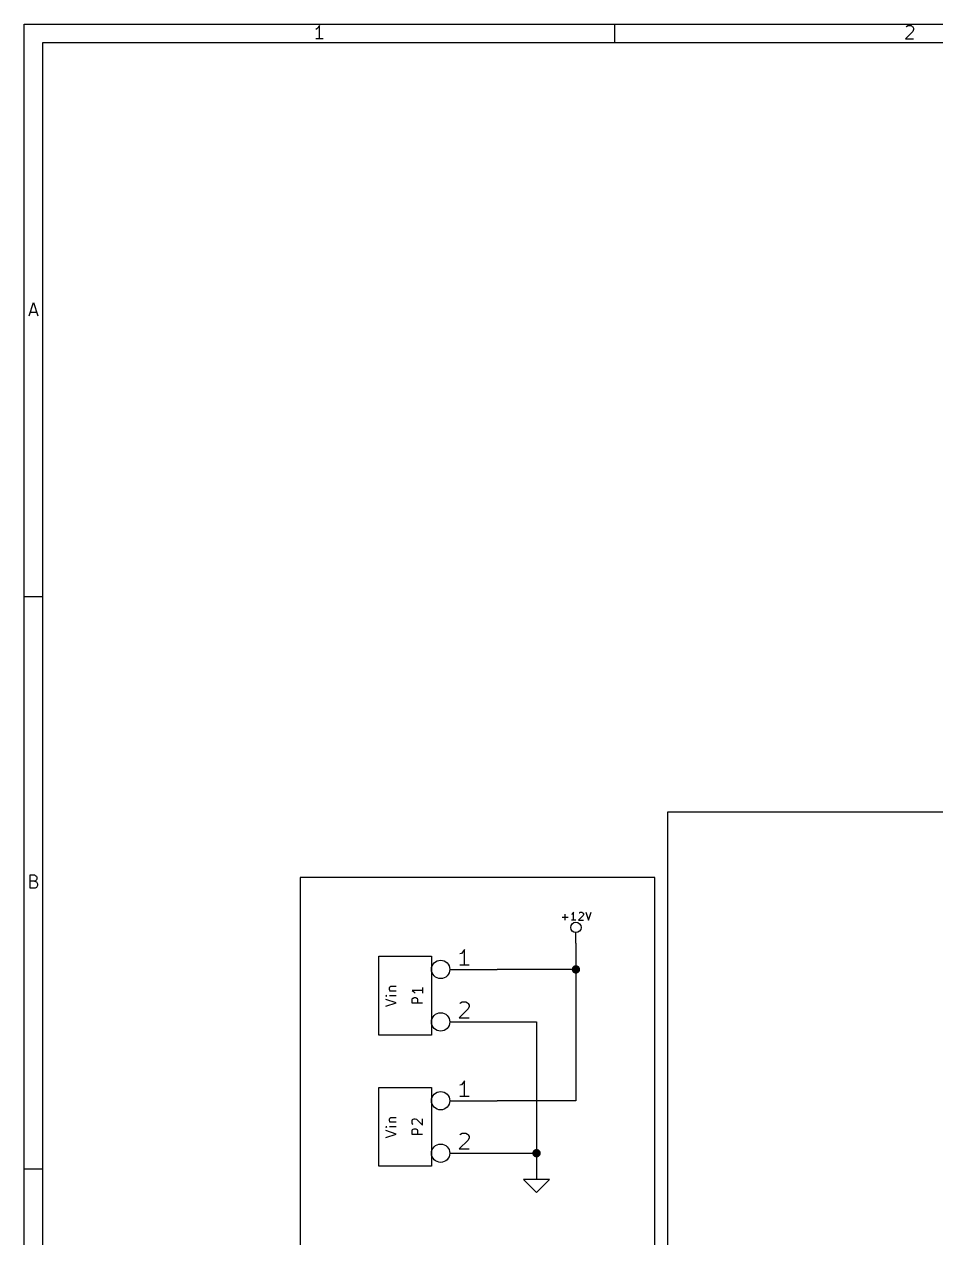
# Model space of a CAD drawing. Extents: x 4000 to 161350, y 4000 to 113000.
# Drawn here: x 4000 to 38696, y 66780 to 113000 of the extents above; entities that cross this region are included whole.
import ezdxf

# ---------------------------------------------------------------- set-up
doc = ezdxf.new("R2010")
doc.units = 0
for name, color, linetype in [('BLACK', 1, 'CONTINUOUS'), ('CYAN', 4, 'CONTINUOUS'), ('GREEN', 3, 'CONTINUOUS'), ('LIGHTBLUE', 10, 'CONTINUOUS'), ('RED', 5, 'CONTINUOUS')]:
    doc.layers.add(name, color=color, linetype=linetype)

msp = doc.modelspace()

# ---------------------------------------------------------------- linework, layer by layer
at = {"layer": 'BLACK'}
for p, q in [((4000, 113000), (161350, 113000)), ((4000, 4000), (4000, 113000)), ((15140, 112830), (15100, 112800)), ((15190, 112880), (15140, 112830)), ((15240, 112950), (15190, 112880)), ((15240, 112450), (15240, 112950)), ((26470, 113000), (26470, 112300)), ((37570, 112900), (37590, 112920)), ((37590, 112920), (37640, 112950)), ((37640, 112950), (37760, 112950)), ((37760, 112950), (37800, 112920)), ((37800, 112920), (37830, 112900)), ((37830, 112900), (37850, 112850)), ((37850, 112800), (37830, 112730)), ((37850, 112850), (37850, 112800)), ((15380, 112450), (15100, 112450)), ((37830, 112730), (37540, 112450)), ((37540, 112450), (37850, 112450)), ((4700, 112300), (160650, 112300)), ((4700, 4700), (4700, 112300)), ((4190, 101900), (4350, 102400)), ((4350, 102400), (4520, 101900)), ((4240, 102040), (4470, 102040)), ((4000, 91200), (4700, 91200)), ((4220, 80100), (4220, 80600)), ((4220, 80600), (4390, 80600)), ((4390, 80600), (4430, 80570)), ((4430, 80570), (4460, 80550)), ((4460, 80550), (4480, 80500)), ((4480, 80450), (4460, 80410)), ((4480, 80500), (4480, 80450)), ((4390, 80360), (4220, 80360)), ((4410, 80100), (4220, 80100)), ((4430, 80380), (4390, 80360)), ((4390, 80360), (4460, 80340)), ((4460, 80120), (4410, 80100)), ((4460, 80410), (4430, 80380)), ((4460, 80340), (4480, 80310)), ((4480, 80150), (4460, 80120)), ((4480, 80310), (4500, 80260)), ((4500, 80190), (4480, 80150)), ((4500, 80260), (4500, 80190)), ((4000, 69400), (4700, 69400))]:
    msp.add_line(p, q, dxfattribs=at)
at = {"layer": 'CYAN'}
for p, q in [((24590, 78880), (24590, 79110)), ((24860, 79110), (24830, 79090)), ((24880, 79140), (24860, 79110)), ((24910, 79180), (24880, 79140)), ((24910, 78880), (24910, 79180)), ((25270, 79050), (25100, 78880)), ((25120, 79150), (25130, 79160)), ((25130, 79160), (25160, 79180)), ((25160, 79180), (25230, 79180)), ((25230, 79180), (25260, 79160)), ((25260, 79160), (25270, 79150)), ((25270, 79150), (25290, 79120)), ((25290, 79090), (25270, 79050)), ((25290, 79120), (25290, 79090)), ((25380, 79180), (25480, 78880)), ((25480, 78880), (25580, 79180)), ((24470, 78990), (24700, 78990)), ((25000, 78880), (24830, 78880)), ((25100, 78880), (25290, 78880)), ((17900, 76300), (17910, 76340)), ((17900, 76240), (17900, 76300)), ((17910, 76340), (17950, 76360)), ((17950, 76360), (18160, 76360)), ((19160, 76310), (19160, 76090)), ((17780, 76010), (17760, 76000)), ((17760, 76000), (17780, 75980)), ((17760, 76000), (17800, 76000)), ((18160, 75730), (17760, 75860)), ((17800, 76000), (17780, 76010)), ((17780, 75980), (17800, 76000)), ((17910, 76200), (17900, 76240)), ((17900, 76190), (18160, 76190)), ((18160, 76000), (17900, 76000)), ((17930, 76190), (17910, 76200)), ((19160, 76200), (18760, 76200)), ((18760, 76200), (18820, 76160)), ((18760, 75860), (18780, 75900)), ((18760, 75710), (18760, 75860)), ((18780, 75900), (18800, 75910)), ((18800, 75910), (18840, 75930)), ((18820, 76160), (18860, 76120)), ((18840, 75930), (18900, 75930)), ((18860, 76120), (18880, 76090)), ((18900, 75930), (18930, 75910)), ((18930, 75910), (18950, 75900)), ((18950, 75900), (18970, 75860)), ((18970, 75860), (18970, 75710)), ((17760, 75600), (18160, 75730)), ((19160, 75710), (18760, 75710)), ((17900, 71300), (17910, 71340)), ((17900, 71240), (17900, 71300)), ((17910, 71200), (17900, 71240)), ((17900, 71190), (18160, 71190)), ((17910, 71340), (17950, 71360)), ((17930, 71190), (17910, 71200)), ((17950, 71360), (18160, 71360)), ((18760, 71240), (18780, 71280)), ((18760, 71140), (18760, 71240)), ((18780, 71280), (18800, 71300)), ((18800, 71300), (18840, 71310)), ((18840, 71310), (18880, 71310)), ((18880, 71310), (18930, 71300)), ((18930, 71300), (19160, 71070)), ((19160, 71070), (19160, 71310)), ((17780, 71010), (17760, 71000)), ((17760, 71000), (17780, 70980)), ((17760, 71000), (17800, 71000)), ((18160, 70730), (17760, 70860)), ((17760, 70600), (18160, 70730)), ((17800, 71000), (17780, 71010)), ((17780, 70980), (17800, 71000)), ((18160, 71000), (17900, 71000)), ((18780, 71110), (18760, 71140)), ((18760, 70860), (18780, 70900)), ((18760, 70710), (18760, 70860)), ((18800, 71090), (18780, 71110)), ((18780, 70900), (18800, 70910)), ((18800, 70910), (18840, 70930)), ((18840, 70930), (18900, 70930)), ((18900, 70930), (18930, 70910)), ((18930, 70910), (18950, 70900)), ((18950, 70900), (18970, 70860)), ((18970, 70860), (18970, 70710)), ((19160, 70710), (18760, 70710))]:
    msp.add_line(p, q, dxfattribs=at)
at = {"layer": 'GREEN'}
for p, q in [((25000, 78000), (25000, 72000)), ((25000, 77000), (22000, 77000)), ((22000, 75000), (23500, 75000)), ((23500, 75000), (23500, 69000)), ((25000, 72000), (22000, 72000)), ((22000, 70000), (23500, 70000))]:
    msp.add_line(p, q, dxfattribs=at)
at = {"layer": 'GREEN', "const_width": 160}
for points in [[(24920, 77000, 1), (25080, 77000, 1)], [(23420, 70000, 1), (23580, 70000, 1)]]:
    msp.add_lwpolyline(points, format="xyb", close=True, dxfattribs=at)
at = {"layer": 'LIGHTBLUE'}
for p, q in [((28500, 14000), (28500, 83000)), ((28500, 83000), (78500, 83000)), ((28000, 80500), (14500, 80500)), ((14500, 80500), (14500, 58000)), ((28000, 58000), (28000, 80500))]:
    msp.add_line(p, q, dxfattribs=at)
at = {"layer": 'RED'}
for p, q in [((25000, 78000), (25000, 78400)), ((20700, 77670), (20640, 77610)), ((20760, 77760), (20700, 77670)), ((20760, 77160), (20760, 77760)), ((17500, 74500), (17500, 77500)), ((17500, 77500), (19500, 77500)), ((19500, 77500), (19500, 74500)), ((20640, 77610), (20580, 77590)), ((20200, 77000), (22000, 77000)), ((20930, 77160), (20580, 77160)), ((20900, 75500), (20560, 75160)), ((20580, 75700), (20610, 75730)), ((20610, 75730), (20670, 75760)), ((20670, 75760), (20810, 75760)), ((20810, 75760), (20870, 75730)), ((20870, 75730), (20900, 75700)), ((20900, 75700), (20930, 75640)), ((20930, 75590), (20900, 75500)), ((20930, 75640), (20930, 75590)), ((20200, 75000), (22000, 75000)), ((20560, 75160), (20930, 75160)), ((19500, 74500), (17500, 74500)), ((20640, 72610), (20580, 72590)), ((20700, 72670), (20640, 72610)), ((20760, 72760), (20700, 72670)), ((20760, 72160), (20760, 72760)), ((17500, 69500), (17500, 72500)), ((17500, 72500), (19500, 72500)), ((19500, 72500), (19500, 69500)), ((20930, 72160), (20580, 72160)), ((20200, 72000), (22000, 72000)), ((20580, 70700), (20610, 70730)), ((20610, 70730), (20670, 70760)), ((20670, 70760), (20810, 70760)), ((20810, 70760), (20870, 70730)), ((20870, 70730), (20900, 70700)), ((20900, 70500), (20560, 70160)), ((20900, 70700), (20930, 70640)), ((20930, 70590), (20900, 70500)), ((20930, 70640), (20930, 70590)), ((20200, 70000), (22000, 70000)), ((20560, 70160), (20930, 70160)), ((19500, 69500), (17500, 69500)), ((23000, 69000), (23500, 68500)), ((24000, 69000), (23000, 69000)), ((23500, 68500), (24000, 69000))]:
    msp.add_line(p, q, dxfattribs=at)
for centre, radius in [((25000, 78600), 200), ((19850, 77000), 350), ((19850, 75000), 350), ((19850, 72000), 350), ((19850, 70000), 350)]:
    msp.add_circle(centre, radius, dxfattribs=at)

doc.saveas('drawing.dxf')
